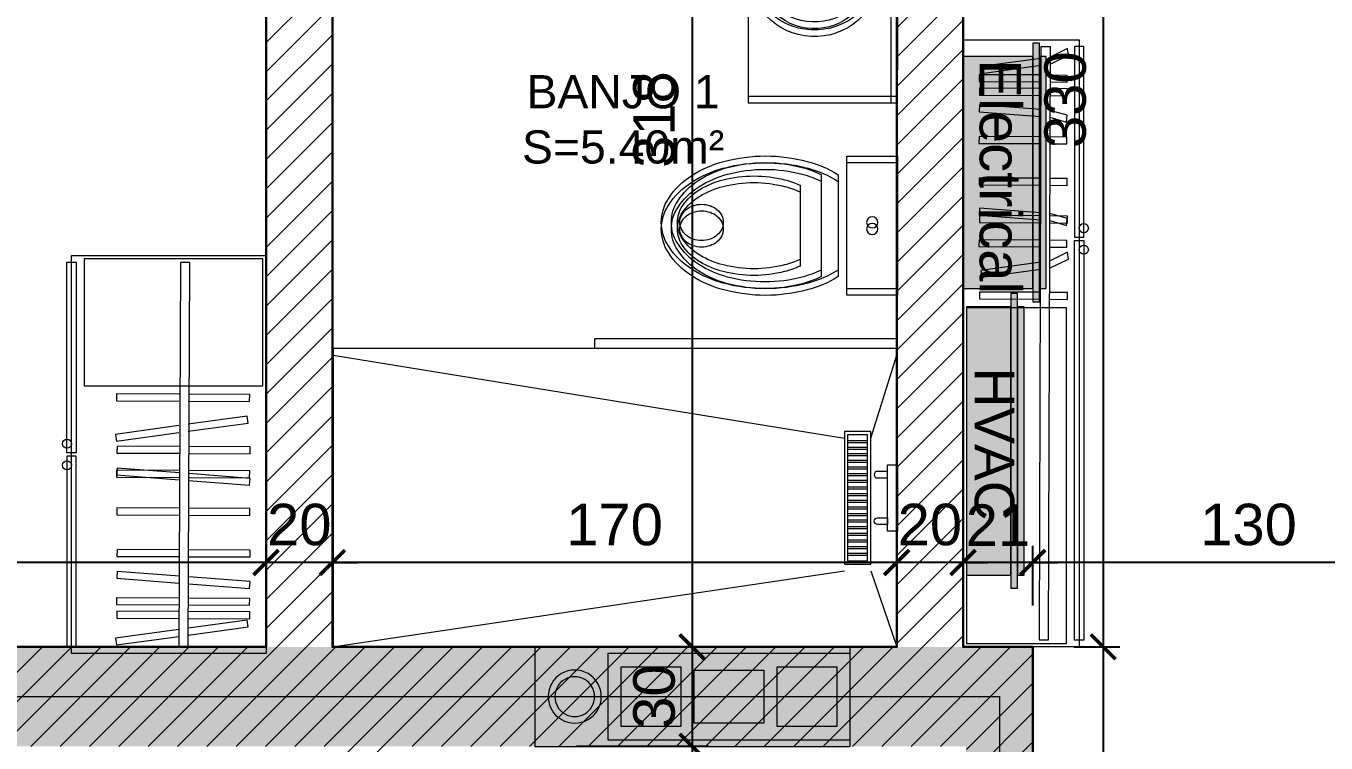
# Model space of a CAD drawing. Header units: feet. Extents: x 92587 to 97987, y -55119 to -48334.
# Drawn here: x 93780.8 to 94172.5, y -50986.4 to -50770.1 of the extents above; entities that cross this region are included whole.
import ezdxf

# ---------------------------------------------------------------- set-up
doc = ezdxf.new("R2010")
doc.units = ezdxf.units.FT
doc.header["$LTSCALE"] = 50
doc.header["$MEASUREMENT"] = 0
doc.layers.get('0').update_dxf_attribs({"color": 8})
for name, color, linetype, lineweight in [('BANJO', 160, 'Continuous', 9), ('CONSOLE ISOL.', 214, 'Continuous', 15), ('KASETAT_Pen_No__22', 8, 'Continuous', 50), ('KASETAT_Pen_No__75', 6, 'Continuous', 20), ('MACONNERIE COUPE', 7, 'Continuous', 30), ('MACONNERIE HACHURE', 253, 'Continuous', 13), ('mobilimi', 8, 'Continuous', 9), ('PERCEMENT', 253, 'Continuous', 20)]:
    doc.layers.add(name, color=color, linetype=linetype, lineweight=lineweight)
for name, color, linetype in [('BORD', 5, 'Continuous'), ('COTE 50ème', 1, 'Continuous'), ('TALUS', 2, 'Continuous'), ('TEXTE', 7, 'Continuous')]:
    doc.layers.add(name, color=color, linetype=linetype)
doc.layers.add('DEMOL', color=7, linetype='Continuous', lineweight=60, true_color=0xa87e00)
doc.layers.add('KASETAT_Pen_No__176', color=7, linetype='Continuous', lineweight=15, true_color=0x93a0c6)
doc.styles.add('RS_TEXT_1.50', font='arial.ttf', dxfattribs={"height": 12.5})
doc.styles.add('RS_TXT_50', font='arial.ttf', dxfattribs={"height": 12.5})
doc.dimstyles.new('RS_50CM_LINEAIRE', dxfattribs={"dimscale": 5, "dimtxt": 12.5, "dimasz": 1.5, "dimexe": 1, "dimexo": 2.5, "dimgap": 1, "dimtad": 1, "dimdec": 1, "dimrnd": 0.5, "dimdsep": 46, "dimtxsty": 'RS_TXT_50', "dimblk1": 'ARCHTICK', "dimblk2": 'ARCHTICK', "dimsah": 1, "dimcen": 2.5, "dimdle": 1, "dimclrt": 4, "dimadec": 0, "dimazin": 2, "dimtfac": 1, "dimtdec": 1, "dimtix": 1, "dimtmove": 2, "dimatfit": 3, "dimfxl": 1, "dimtolj": 1, "dimtzin": 0, "dimarcsym": 0})

# ---------------------------------------------------------------- blocks, each defined once
blk = doc.blocks.new('lavaman')
at = {"layer": 'BANJO'}
for p, q in [((-61171.15, 21935.44), (-61216.15, 21935.44)), ((-61171.15, 21935.44), (-61171.15, 21855.44)), ((-61171.15, 21855.44), (-61216.15, 21855.44))]:
    blk.add_line(p, q, dxfattribs=at)
at = {"layer": 'BANJO', "linetype": 'Continuous'}
for p, q in [((-61216.15, 21896.66), (-61216.15, 21935.44)), ((-61214.15, 21935.44), (-61214.15, 21898.05)), ((-61171.15, 21935.44), (-61171.15, 21855.44)), ((-61216.15, 21925.44), (-61216.15, 21896.66)), ((-61213.35, 21898.04), (-61207.48, 21896.42)), ((-61209.67, 21897.03), (-61193.85, 21897.03)), ((-61193.49, 21894.81), (-61193.49, 21894.81)), ((-61193.49, 21894.81), (-61193.38, 21894.81)), ((-61193.38, 21894.81), (-61193.38, 21894.81)), ((-61216.15, 21894.21), (-61216.15, 21865.44)), ((-61216.15, 21855.44), (-61216.15, 21894.21)), ((-61214.15, 21892.82), (-61214.15, 21855.44)), ((-61213.35, 21892.84), (-61207.48, 21894.45)), ((-61209.65, 21893.84), (-61193.85, 21893.84)), ((-61193.38, 21894.81), (-61193.49, 21894.81))]:
    blk.add_line(p, q, dxfattribs=at)
for centre, radius, start, end in [((-61191.15, 21895.44), 20, 185.6501, 174.3499), ((-61191.15, 21895.44), 17.58, 184.3008, 175.6992), ((-61213.81, 21895.44), 2.64, 79.9738, 280.0262), ((-61207.66, 21895.44), 1, 280.3544, 79.6456)]:
    blk.add_arc(centre, radius, start, end, dxfattribs=at)
at = {"layer": 'BANJO', "linetype": 'Continuous', "extrusion": (0, 0, -1)}
blk.add_ellipse((-61193.85, 21895.43), major_axis=(0, 1.59), ratio=0.623935, start_param=0, end_param=3.141593, dxfattribs=at)
blk = doc.blocks.new('UniTAZZ_3')
at = {"layer": 'BANJO'}
for p, q in [((-152, 200), (-152, -200)), ((0, 200), (-152, 200)), ((0, -200), (0, 200)), ((-229.8, -144), (-229.8, 143.8)), ((-178.5, -143.6), (-178.5, 143.6)), ((-293.4, -111.7), (-293.4, 111.9)), ((-152, -200), (0, -200))]:
    blk.add_line(p, q, dxfattribs=at)
blk.add_circle((-76, 0), 17, dxfattribs=at)
for centre, radius, start, end in [((-397.3, -291.1), 491.2, 90, 104.7867), ((-397.3, -291.1), 491.2, 75.2133, 90), ((-435.1, -147.6), 342.9, 104.7867, 122.5078), ((-433.2, -132.6), 307.7, 104.7867, 122.5078), ((-399.2, -261.3), 440.9, 90, 104.7867), ((-399.2, -261.3), 440.9, 75.2133, 90), ((-365.2, -132.6), 307.7, 63.9053, 75.2133), ((-359.4, -147.6), 342.9, 58.1489, 75.2133), ((-492.9, -57), 235.4, 122.5078, 146.9765), ((-485, -51.2), 211.3, 122.5078, 146.9765), ((-462, -120.6), 256.9, 104.1209, 121.2723), ((-432.4, -238.1), 378.1, 90, 104.1209), ((-432.4, -238.1), 378.1, 75.8791, 90), ((-402.8, -120.6), 256.9, 64.7964, 75.8791), ((-507, -46.4), 170.2, 121.2723, 145.7058), ((-580.5, 0), 130.9, 146.9765, 180), ((-563.6, -0.1), 117.5, 146.9765, 180), ((-575.2, 0.1), 87.7, 145.7058, 180), ((-594.2, -11.9), 66, 109.092, 129.8827), ((-590.2, -23.4), 78.1, 90, 109.092), ((-590.2, -23.4), 78.1, 70.908, 90), ((-586.2, -11.9), 66, 50.1173, 70.908), ((-580.5, 0), 130.9, 180, 213.0235), ((-575.2, 0.1), 87.7, 180, 214.2942), ((-609.7, 0.1), 46, 153.6325, 180), ((-609.7, 0.1), 46, 180, 206.3675), ((-600.3, -4.6), 56.5, 129.8827, 153.6325), ((-580.1, -4.6), 56.5, 26.3675, 50.1173), ((-570.7, 0.1), 46, 0, 26.3675), ((-570.7, 0.1), 46, 333.6325, 0), ((-563.6, -0.1), 117.5, 180, 213.0235), ((-600.3, 4.7), 56.5, 206.3675, 230.1173), ((-594.2, 12), 66, 230.1173, 250.908), ((-586.2, 12), 66, 289.092, 309.8827), ((-580.1, 4.7), 56.5, 309.8827, 333.6325), ((-492.9, 57), 235.4, 213.0235, 237.4922), ((-485, 51), 211.3, 213.0235, 237.4922), ((-507, 46.6), 170.2, 214.2942, 238.7277), ((-590.2, 23.5), 78.1, 250.908, 270), ((-590.2, 23.5), 78.1, 270, 289.092), ((-462, 120.7), 256.9, 238.7277, 255.8791), ((-402.8, 120.7), 256.9, 284.1209, 295.2036), ((-435.1, 147.6), 342.9, 237.4922, 255.2133), ((-433.2, 132.3), 307.7, 237.4922, 255.2133), ((-432.4, 238.2), 378.1, 255.8791, 270), ((-432.4, 238.2), 378.1, 270, 284.1209), ((-365.2, 132.3), 307.7, 284.7867, 296.0947), ((-359.4, 147.6), 342.9, 284.7867, 301.8511), ((-397.3, 291.1), 491.2, 255.2133, 270), ((-399.2, 261.1), 440.9, 255.2133, 270), ((-399.2, 261.1), 440.9, 270, 284.7867), ((-397.3, 291.1), 491.2, 270, 284.7867)]:
    blk.add_arc(centre, radius, start, end, dxfattribs=at)
blk = doc.blocks.new('_ArchTick')
at = {"color": 0, "linetype": 'ByBlock', "const_width": 0.15}
blk.add_lwpolyline([(-0.5, -0.5), (0.5, 0.5)], dxfattribs=at)
blk = doc.blocks.new('*D663')
at = {"layer": 'COTE 50ème', "color": 0, "lineweight": -2, "ltscale": 0.5, "transparency": 16777216}
for p, q in [((94084.11, -50944.86), (94084.11, -50926.93)), ((94214.11, -50958.13), (94214.11, -50926.93)), ((94219.11, -50931.93), (94079.11, -50931.93))]:
    blk.add_line(p, q, dxfattribs=at)
at = {"layer": 'Defpoints', "color": 0, "ltscale": 0.5, "transparency": 16777216}
for p in [(94084.11, -50931.93), (94084.11, -50957.36), (94214.11, -50970.63)]:
    blk.add_point(p, dxfattribs=at)
at = {"layer": 'COTE 50ème', "color": 0, "lineweight": -2, "ltscale": 0.5, "transparency": 16777216, "xscale": 7.5, "yscale": 7.5, "zscale": 7.5, "rotation": 180}
blk.add_blockref('_ArchTick', (94084.11, -50931.93), dxfattribs=at)
at = {"layer": 'COTE 50ème', "color": 0, "lineweight": -2, "ltscale": 0.5, "transparency": 16777216, "xscale": 7.5, "yscale": 7.5, "zscale": 7.5}
blk.add_blockref('_ArchTick', (94214.11, -50931.93), dxfattribs=at)
at = {"layer": 'COTE 50ème', "color": 4, "lineweight": 5, "ltscale": 0.5, "transparency": 16777216, "insert": (94149.11, -50920.54), "char_height": 12.5, "attachment_point": 5, "style": 'RS_TXT_50'}
blk.add_mtext('\\A1;130', dxfattribs=at)
blk = doc.blocks.new('*D664')
at = {"layer": 'COTE 50ème', "color": 0, "lineweight": -2, "ltscale": 0.5, "transparency": 16777216}
for p, q in [((94063.11, -50944.86), (94063.11, -50926.93)), ((94084.11, -50944.86), (94084.11, -50926.93)), ((94063.11, -50931.93), (94055.61, -50931.93)), ((94084.11, -50931.93), (94063.11, -50931.93)), ((94084.11, -50931.93), (94091.61, -50931.93))]:
    blk.add_line(p, q, dxfattribs=at)
at = {"layer": 'Defpoints', "color": 0, "ltscale": 0.5, "transparency": 16777216}
for p in [(94063.11, -50931.93), (94063.11, -50957.36), (94084.11, -50957.36)]:
    blk.add_point(p, dxfattribs=at)
at = {"layer": 'COTE 50ème', "color": 0, "lineweight": -2, "ltscale": 0.5, "transparency": 16777216, "xscale": 7.5, "yscale": 7.5, "zscale": 7.5}
blk.add_blockref('_ArchTick', (94063.11, -50931.93), dxfattribs=at)
at = {"layer": 'COTE 50ème', "color": 0, "lineweight": -2, "ltscale": 0.5, "transparency": 16777216, "xscale": 7.5, "yscale": 7.5, "zscale": 7.5, "rotation": 180}
blk.add_blockref('_ArchTick', (94084.11, -50931.93), dxfattribs=at)
at = {"layer": 'COTE 50ème', "color": 4, "lineweight": 5, "ltscale": 0.5, "transparency": 16777216, "insert": (94073.61, -50920.65), "char_height": 12.5, "attachment_point": 5, "style": 'RS_TXT_50'}
blk.add_mtext('\\A1;21', dxfattribs=at)
blk = doc.blocks.new('*D665')
at = {"layer": 'COTE 50ème', "color": 0, "lineweight": -2, "ltscale": 0.5, "transparency": 16777216}
for p, q in [((94043.11, -50944.86), (94043.11, -50926.93)), ((94063.11, -50944.86), (94063.11, -50926.93)), ((94043.11, -50931.93), (94035.61, -50931.93)), ((94063.11, -50931.93), (94043.11, -50931.93)), ((94063.11, -50931.93), (94070.61, -50931.93))]:
    blk.add_line(p, q, dxfattribs=at)
at = {"layer": 'Defpoints', "color": 0, "ltscale": 0.5, "transparency": 16777216}
for p in [(94043.11, -50931.93), (94043.11, -50957.36), (94063.11, -50957.36)]:
    blk.add_point(p, dxfattribs=at)
at = {"layer": 'COTE 50ème', "color": 0, "lineweight": -2, "ltscale": 0.5, "transparency": 16777216, "xscale": 7.5, "yscale": 7.5, "zscale": 7.5}
blk.add_blockref('_ArchTick', (94043.11, -50931.93), dxfattribs=at)
at = {"layer": 'COTE 50ème', "color": 0, "lineweight": -2, "ltscale": 0.5, "transparency": 16777216, "xscale": 7.5, "yscale": 7.5, "zscale": 7.5, "rotation": 180}
blk.add_blockref('_ArchTick', (94063.11, -50931.93), dxfattribs=at)
at = {"layer": 'COTE 50ème', "color": 4, "lineweight": 5, "ltscale": 0.5, "transparency": 16777216, "insert": (94053.11, -50920.55), "char_height": 12.5, "attachment_point": 5, "style": 'RS_TXT_50'}
blk.add_mtext('\\A1;20', dxfattribs=at)
blk = doc.blocks.new('*D666')
at = {"layer": 'COTE 50ème', "color": 0, "lineweight": -2, "ltscale": 0.5, "transparency": 16777216}
for p, q in [((93873.11, -50944.86), (93873.11, -50926.93)), ((94043.11, -50944.86), (94043.11, -50926.93)), ((94048.11, -50931.93), (93868.11, -50931.93))]:
    blk.add_line(p, q, dxfattribs=at)
at = {"layer": 'Defpoints', "color": 0, "ltscale": 0.5, "transparency": 16777216}
for p in [(93873.11, -50931.93), (93873.11, -50957.36), (94043.11, -50957.36)]:
    blk.add_point(p, dxfattribs=at)
at = {"layer": 'COTE 50ème', "color": 0, "lineweight": -2, "ltscale": 0.5, "transparency": 16777216, "xscale": 7.5, "yscale": 7.5, "zscale": 7.5, "rotation": 180}
blk.add_blockref('_ArchTick', (93873.11, -50931.93), dxfattribs=at)
at = {"layer": 'COTE 50ème', "color": 0, "lineweight": -2, "ltscale": 0.5, "transparency": 16777216, "xscale": 7.5, "yscale": 7.5, "zscale": 7.5}
blk.add_blockref('_ArchTick', (94043.11, -50931.93), dxfattribs=at)
at = {"layer": 'COTE 50ème', "color": 4, "lineweight": 5, "ltscale": 0.5, "transparency": 16777216, "insert": (93958.11, -50920.55), "char_height": 12.5, "attachment_point": 5, "style": 'RS_TXT_50'}
blk.add_mtext('\\A1;170', dxfattribs=at)
blk = doc.blocks.new('*D667')
at = {"layer": 'COTE 50ème', "color": 0, "lineweight": -2, "ltscale": 0.5, "transparency": 16777216}
for p, q in [((93853.11, -50944.86), (93853.11, -50926.93)), ((93873.11, -50944.86), (93873.11, -50926.93)), ((93853.11, -50931.93), (93845.61, -50931.93)), ((93873.11, -50931.93), (93853.11, -50931.93)), ((93873.11, -50931.93), (93880.61, -50931.93))]:
    blk.add_line(p, q, dxfattribs=at)
at = {"layer": 'Defpoints', "color": 0, "ltscale": 0.5, "transparency": 16777216}
for p in [(93853.11, -50931.93), (93853.11, -50957.36), (93873.11, -50957.36)]:
    blk.add_point(p, dxfattribs=at)
at = {"layer": 'COTE 50ème', "color": 0, "lineweight": -2, "ltscale": 0.5, "transparency": 16777216, "xscale": 7.5, "yscale": 7.5, "zscale": 7.5}
blk.add_blockref('_ArchTick', (93853.11, -50931.93), dxfattribs=at)
at = {"layer": 'COTE 50ème', "color": 0, "lineweight": -2, "ltscale": 0.5, "transparency": 16777216, "xscale": 7.5, "yscale": 7.5, "zscale": 7.5, "rotation": 180}
blk.add_blockref('_ArchTick', (93873.11, -50931.93), dxfattribs=at)
at = {"layer": 'COTE 50ème', "color": 4, "lineweight": 5, "ltscale": 0.5, "transparency": 16777216, "insert": (93863.11, -50920.55), "char_height": 12.5, "attachment_point": 5, "style": 'RS_TXT_50'}
blk.add_mtext('\\A1;20', dxfattribs=at)
blk = doc.blocks.new('*D668')
at = {"layer": 'COTE 50ème', "color": 0, "lineweight": -2, "ltscale": 0.5, "transparency": 16777216}
for p, q in [((93514.11, -50944.86), (93514.11, -50926.93)), ((93853.11, -50944.86), (93853.11, -50926.93)), ((93858.11, -50931.93), (93509.11, -50931.93))]:
    blk.add_line(p, q, dxfattribs=at)
at = {"layer": 'Defpoints', "color": 0, "ltscale": 0.5, "transparency": 16777216}
for p in [(93514.11, -50931.93), (93514.11, -50957.36), (93853.11, -50957.36)]:
    blk.add_point(p, dxfattribs=at)
at = {"layer": 'COTE 50ème', "color": 0, "lineweight": -2, "ltscale": 0.5, "transparency": 16777216, "xscale": 7.5, "yscale": 7.5, "zscale": 7.5, "rotation": 180}
blk.add_blockref('_ArchTick', (93514.11, -50931.93), dxfattribs=at)
at = {"layer": 'COTE 50ème', "color": 0, "lineweight": -2, "ltscale": 0.5, "transparency": 16777216, "xscale": 7.5, "yscale": 7.5, "zscale": 7.5}
blk.add_blockref('_ArchTick', (93853.11, -50931.93), dxfattribs=at)
at = {"layer": 'COTE 50ème', "color": 4, "lineweight": 5, "ltscale": 0.5, "transparency": 16777216, "insert": (93683.61, -50920.54), "char_height": 12.5, "attachment_point": 5, "style": 'RS_TXT_50'}
blk.add_mtext('\\A1;339', dxfattribs=at)
blk = doc.blocks.new('*D886')
at = {"layer": 'COTE 50ème', "color": 0, "lineweight": -2, "ltscale": 0.5, "transparency": 16777216}
for p, q in [((93981.45, -50634.36), (93981.45, -50962.36)), ((93989.33, -50639.36), (93986.45, -50639.36)), ((93946.61, -50957.36), (93986.45, -50957.36))]:
    blk.add_line(p, q, dxfattribs=at)
at = {"layer": 'Defpoints', "color": 0, "ltscale": 0.5, "transparency": 16777216}
for p in [(93976.83, -50639.36), (93934.11, -50957.36), (93981.45, -50957.36)]:
    blk.add_point(p, dxfattribs=at)
at = {"layer": 'COTE 50ème', "color": 0, "lineweight": -2, "ltscale": 0.5, "transparency": 16777216, "xscale": 7.5, "yscale": 7.5, "zscale": 7.5}
for p, rotation in [((93981.45, -50639.36), 90), ((93981.45, -50957.36), 270)]:
    blk.add_blockref('_ArchTick', p, dxfattribs=dict(at, rotation=rotation))
at = {"layer": 'COTE 50ème', "color": 4, "lineweight": 5, "ltscale": 0.5, "transparency": 16777216, "insert": (93970.07, -50798.36), "char_height": 12.5, "attachment_point": 5, "rotation": 90, "style": 'RS_TXT_50'}
blk.add_mtext('\\A1;318', dxfattribs=at)
blk = doc.blocks.new('*D887')
at = {"layer": 'COTE 50ème', "color": 0, "lineweight": -2, "ltscale": 0.5, "transparency": 16777216}
for p, q in [((93981.45, -50952.36), (93981.45, -50992.35)), ((93946.61, -50957.36), (93986.45, -50957.36)), ((93946.6, -50987.35), (93986.45, -50987.35))]:
    blk.add_line(p, q, dxfattribs=at)
at = {"layer": 'Defpoints', "color": 0, "ltscale": 0.5, "transparency": 16777216}
for p in [(93934.11, -50957.36), (93934.1, -50987.35), (93981.45, -50987.35)]:
    blk.add_point(p, dxfattribs=at)
at = {"layer": 'COTE 50ème', "color": 0, "lineweight": -2, "ltscale": 0.5, "transparency": 16777216, "xscale": 7.5, "yscale": 7.5, "zscale": 7.5}
for p, rotation in [((93981.45, -50957.36), 90), ((93981.45, -50987.35), 270)]:
    blk.add_blockref('_ArchTick', p, dxfattribs=dict(at, rotation=rotation))
at = {"layer": 'COTE 50ème', "color": 4, "lineweight": 5, "ltscale": 0.5, "transparency": 16777216, "insert": (93970.07, -50972.35), "char_height": 12.5, "attachment_point": 5, "rotation": 90, "style": 'RS_TXT_50'}
blk.add_mtext('\\A1;30', dxfattribs=at)
blk = doc.blocks.new('*D888')
at = {"layer": 'COTE 50ème', "color": 0, "lineweight": -2, "ltscale": 0.5, "transparency": 16777216}
for p, q in [((93981.45, -50982.35), (93981.45, -51310.36)), ((93946.6, -50987.35), (93986.45, -50987.35)), ((93987.76, -51305.36), (93976.45, -51305.36))]:
    blk.add_line(p, q, dxfattribs=at)
at = {"layer": 'Defpoints', "color": 0, "ltscale": 0.5, "transparency": 16777216}
for p in [(93934.1, -50987.35), (93981.45, -51305.36), (94000.26, -51305.36)]:
    blk.add_point(p, dxfattribs=at)
at = {"layer": 'COTE 50ème', "color": 0, "lineweight": -2, "ltscale": 0.5, "transparency": 16777216, "xscale": 7.5, "yscale": 7.5, "zscale": 7.5}
for p, rotation in [((93981.45, -50987.35), 90), ((93981.45, -51305.36), 270)]:
    blk.add_blockref('_ArchTick', p, dxfattribs=dict(at, rotation=rotation))
at = {"layer": 'COTE 50ème', "color": 4, "lineweight": 5, "ltscale": 0.5, "transparency": 16777216, "insert": (93970.07, -51146.35), "char_height": 12.5, "attachment_point": 5, "rotation": 90, "style": 'RS_TXT_50'}
blk.add_mtext('\\A1;318', dxfattribs=at)
blk = doc.blocks.new('*D898')
at = {"layer": 'COTE 50ème', "color": 0, "lineweight": -2, "ltscale": 0.5, "transparency": 16777216}
for p, q in [((94105.33, -50622.36), (94105.33, -50962.36)), ((94075.61, -50627.36), (94110.33, -50627.36)), ((94096.61, -50957.36), (94110.33, -50957.36))]:
    blk.add_line(p, q, dxfattribs=at)
at = {"layer": 'Defpoints', "color": 0, "ltscale": 0.5, "transparency": 16777216}
for p in [(94063.11, -50627.36), (94084.11, -50957.36), (94105.33, -50957.36)]:
    blk.add_point(p, dxfattribs=at)
at = {"layer": 'COTE 50ème', "color": 0, "lineweight": -2, "ltscale": 0.5, "transparency": 16777216, "xscale": 7.5, "yscale": 7.5, "zscale": 7.5}
for p, rotation in [((94105.33, -50627.36), 90), ((94105.33, -50957.36), 270)]:
    blk.add_blockref('_ArchTick', p, dxfattribs=dict(at, rotation=rotation))
at = {"layer": 'COTE 50ème', "color": 4, "lineweight": 5, "ltscale": 0.5, "transparency": 16777216, "insert": (94093.94, -50792.36), "char_height": 12.5, "attachment_point": 5, "rotation": 90, "style": 'RS_TXT_50'}
blk.add_mtext('\\A1;330', dxfattribs=at)
blk = doc.blocks.new('*D899')
at = {"layer": 'COTE 50ème', "color": 0, "lineweight": -2, "ltscale": 0.5, "transparency": 16777216}
for p, q in [((94105.33, -50952.36), (94105.33, -51177.36)), ((94096.61, -50957.36), (94110.33, -50957.36)), ((94096.61, -51172.36), (94110.33, -51172.36))]:
    blk.add_line(p, q, dxfattribs=at)
at = {"layer": 'Defpoints', "color": 0, "ltscale": 0.5, "transparency": 16777216}
for p in [(94084.11, -50957.36), (94084.11, -51172.36), (94105.33, -51172.36)]:
    blk.add_point(p, dxfattribs=at)
at = {"layer": 'COTE 50ème', "color": 0, "lineweight": -2, "ltscale": 0.5, "transparency": 16777216, "xscale": 7.5, "yscale": 7.5, "zscale": 7.5}
for p, rotation in [((94105.33, -50957.36), 90), ((94105.33, -51172.36), 270)]:
    blk.add_blockref('_ArchTick', p, dxfattribs=dict(at, rotation=rotation))
at = {"layer": 'COTE 50ème', "color": 4, "lineweight": 5, "ltscale": 0.5, "transparency": 16777216, "insert": (94093.94, -51064.86), "char_height": 12.5, "attachment_point": 5, "rotation": 90, "style": 'RS_TXT_50'}
blk.add_mtext('\\A1;215', dxfattribs=at)

msp = doc.modelspace()

# ---------------------------------------------------------------- hatches: boundary and pattern name
at = {"layer": 'KASETAT_Pen_No__176', "linetype": 'Continuous', "lineweight": 0, "true_color": 0x2776bb}
msp.add_hatch(color=152, dxfattribs=at).paths.add_polyline_path([(94088.11, -50849.35), (94088.11, -50779.35), (94086.11, -50779.35), (94086.11, -50775.35), (94084.11, -50775.35), (94084.11, -50779.35), (94063.11, -50779.35), (94063.11, -50849.35), (94084.11, -50849.35), (94084.11, -50853.35), (94086.11, -50853.35), (94086.11, -50849.35)])
at = {"layer": 'KASETAT_Pen_No__75', "linetype": 'Continuous', "lineweight": 0, "true_color": 0xbf00bf}
msp.add_hatch(color=212, dxfattribs=at).paths.add_polyline_path([(94081.51, -50935.71), (94081.51, -50854.81), (94079.51, -50854.81), (94079.51, -50850.81), (94077.51, -50850.81), (94077.51, -50854.81), (94064.11, -50854.81), (94064.11, -50935.71), (94077.51, -50935.71), (94077.51, -50939.71), (94079.51, -50939.71), (94079.51, -50935.71)])
at = {"layer": 'MACONNERIE HACHURE'}
h = msp.add_hatch(dxfattribs=at)
h.set_pattern_fill('ANSI31', color=256, scale=50, style=0)
h.set_pattern_definition([(45, (0, 5835.283), (-4.41941738, 4.41941738), [])])
h.paths.add_polyline_path([(93729.11, -50527.36), (93729.11, -50358.36), (93801.11, -50358.36), (93801.11, -50337.36), (93779.11, -50337.36), (93779.11, -50332.36), (93959.11, -50332.36), (93959.11, -50344.36), (93909.11, -50344.36), (93909.11, -50517.36), (93887.11, -50517.36), (93887.11, -50505.36), (93897.11, -50505.36), (93897.11, -50344.36), (93806.11, -50344.36), (93806.11, -50363.36), (93749.11, -50363.36), (93749.11, -50505.36), (93805.11, -50505.36), (93805.11, -50517.36), (93741.11, -50517.36), (93741.11, -50527.36)])
h.paths.add_polyline_path([(94298.94, -51192.36), (94249.11, -51192.36), (94249.11, -51152.36), (94298.94, -51152.36)])
h.paths.add_polyline_path([(94459.11, -51192.36), (94419.11, -51192.36), (94419.11, -51152.36), (94459.11, -51152.36)])
h.paths.add_polyline_path([(94319.11, -51547.36), (94229.11, -51547.36), (94229.11, -51487.36), (94076.11, -51487.36), (94076.11, -51547.36), (94064.11, -51547.36), (94064.11, -51427.36), (94084.11, -51427.36), (94084.11, -51462.36), (94249.11, -51462.36), (94249.11, -51511.36), (94319.11, -51511.36), (94319.11, -51462.36), (94354.11, -51462.36), (94354.11, -51482.36), (94344.11, -51482.36), (94344.11, -51532.36), (94319.11, -51532.36), (94319.11, -51516.36), (94249.11, -51516.36), (94249.11, -51542.36), (94319.11, -51542.36)])
h.paths.add_polyline_path([(93749.11, -49932.36), (93849.11, -49932.36), (93849.11, -49907.36), (93749.11, -49907.36)])
h.paths.add_polyline_path([(93514.11, -51940.47), (93489.11, -51940.47), (93489.11, -51987.36), (93514.11, -51987.36)])
h.paths.add_polyline_path([(93514.11, -50042.36), (93489.11, -50042.36), (93489.11, -50022.36), (93514.11, -50022.36)])
h.paths.add_polyline_path([(94196.61, -51192.36), (94214.11, -51192.36), (94214.11, -51172.36), (94196.61, -51172.36)])
h.paths.add_polyline_path([(93874.11, -51305.36), (93864.11, -51305.36), (93864.11, -51317.36), (93904.11, -51317.36), (93904.11, -51305.36), (93894.11, -51305.36), (93894.11, -50987.36), (94064.11, -50987.36), (94064.11, -51305.36), (93986.1, -51305.36), (93986.1, -51317.36), (94064.11, -51317.36), (94064.11, -51327.36), (94084.11, -51327.36), (94084.11, -51192.36), (94096.61, -51192.36), (94096.61, -51172.36), (94084.11, -51172.36), (94084.11, -50957.36), (94063.11, -50957.36), (94063.11, -50627.36), (93965.1, -50627.36), (93965.1, -50639.36), (94043.11, -50639.36), (94043.11, -50957.36), (93873.11, -50957.36), (93873.11, -50639.36), (93883.11, -50639.36), (93883.11, -50627.36), (93843.11, -50627.36), (93843.11, -50639.36), (93853.11, -50639.36), (93853.11, -50957.36), (93514.11, -50957.36), (93514.11, -50912.36), (93489.11, -50912.36), (93489.11, -50962.36), (93379.11, -50962.36), (93379.11, -50982.36), (93489.11, -50982.36), (93489.11, -51032.36), (93514.11, -51032.36), (93514.11, -50987.36), (93874.11, -50987.36)])
h.paths.add_polyline_path([(93706.11, -50332.36), (93706.11, -50352.36), (93404.11, -50352.36), (93404.11, -50417.36), (93379.11, -50417.36), (93379.11, -50327.36), (93489.11, -50327.36), (93489.11, -50312.36), (93514.11, -50312.36), (93514.11, -50332.36)])
h.paths.add_polyline_path([(94149.11, -50235.36), (94174.11, -50235.36), (94174.11, -50513.36), (94226.11, -50513.36), (94226.11, -50535.36), (94214.11, -50535.36), (94214.11, -50525.36), (94089.11, -50525.36), (94089.11, -50513.36), (94149.11, -50513.36)])
h.paths.add_polyline_path([(94174.11, -50162.36), (94174.11, -50142.36), (94224.11, -50142.36), (94224.11, -50022.36), (94249.11, -50022.36), (94249.11, -50137.36), (94266.61, -50137.36), (94266.61, -50162.36)])
h.paths.add_polyline_path([(93514.11, -49972.36), (93514.11, -49932.36), (93569.11, -49932.36), (93569.11, -49907.36), (93489.11, -49907.36), (93489.11, -49972.36)])
h.paths.add_polyline_path([(94089.11, -49932.36), (94029.11, -49932.36), (94029.11, -49907.36), (94114.11, -49907.36), (94114.11, -49972.36), (94114.11, -49972.36), (94114.11, -50022.36), (94089.11, -50022.36)])
h.paths.add_polyline_path([(93514.11, -51612.36), (93514.11, -51670.47), (93489.11, -51670.47), (93489.11, -51617.36), (93379.11, -51617.36), (93379.11, -51527.36), (93404.11, -51527.36), (93404.11, -51592.36), (93737.11, -51592.36), (93737.11, -51419.36), (93749.11, -51419.36), (93749.11, -51427.36), (93805.11, -51427.36), (93805.11, -51439.36), (93749.11, -51439.36), (93749.11, -51587.36), (93897.11, -51587.36), (93897.11, -51439.36), (93887.11, -51439.36), (93887.11, -51427.36), (93909.11, -51427.36), (93909.11, -51600.36), (93958.97, -51600.36), (93958.97, -51612.36)])
h.paths.add_polyline_path([(93749.11, -51285.36), (93749.11, -51305.36), (93772.11, -51305.36), (93772.11, -51317.36), (93749.11, -51317.36), (93749.11, -51327.36), (93737.11, -51327.36), (93737.11, -51297.36), (93514.11, -51297.36), (93514.11, -51285.36)], flags=17)
h.paths.add_polyline_path([(93729.11, -50647.36), (93514.11, -50647.36), (93514.11, -50659.36), (93741.11, -50659.36), (93741.11, -50639.36), (93751.11, -50639.36), (93751.11, -50627.36), (93741.11, -50627.36), (93741.11, -50619.36), (93729.11, -50619.36)])
h.paths.add_polyline_path([(94314.11, -50647.36), (94314.11, -50635.36), (94226.11, -50635.36), (94226.11, -50627.36), (94214.11, -50627.36), (94214.11, -50647.36)])
h.paths.add_polyline_path([(93404.11, -51297.36), (93379.11, -51297.36), (93379.11, -51347.36), (93404.11, -51347.36)])
h.paths.add_polyline_path([(93404.11, -50647.36), (93379.11, -50647.36), (93379.11, -50597.36), (93404.11, -50597.36)])
h.paths.add_polyline_path([(93514.11, -51247.36), (93489.11, -51247.36), (93489.11, -51192.47), (93514.11, -51192.47)], flags=17)
h.paths.add_polyline_path([(93514.11, -50697.36), (93489.11, -50697.36), (93489.11, -50752.25), (93514.11, -50752.25)], flags=17)
h.paths.add_polyline_path([(94659.28, -51192.36), (94709.11, -51192.36), (94709.11, -51152.36), (94659.28, -51152.36)])
h.paths.add_polyline_path([(94499.11, -51192.36), (94539.11, -51192.36), (94539.11, -51152.36), (94499.11, -51152.36)])
h.paths.add_polyline_path([(94344.11, -52012.36), (94364.11, -52012.36), (94364.11, -52037.36), (94344.11, -52037.36)])
h.paths.add_polyline_path([(94029.11, -52012.36), (94029.11, -52037.36), (94209.11, -52037.36), (94209.11, -52012.36)])
h.paths.add_polyline_path([(94639.11, -51547.36), (94729.11, -51547.36), (94729.11, -51487.36), (94882.11, -51487.36), (94882.11, -51547.36), (94894.11, -51547.36), (94894.11, -51427.36), (94874.11, -51427.36), (94874.11, -51462.36), (94709.11, -51462.36), (94709.11, -51511.36), (94639.11, -51511.36), (94639.11, -51462.36), (94454.11, -51462.36), (94454.11, -51482.36), (94614.11, -51482.36), (94614.11, -51532.36), (94639.11, -51532.36), (94639.11, -51516.36), (94709.11, -51516.36), (94709.11, -51542.36), (94639.11, -51542.36)])
h.paths.add_polyline_path([(95209.11, -49932.36), (95109.11, -49932.36), (95109.11, -49907.36), (95209.11, -49907.36)])
h.paths.add_polyline_path([(95444.11, -51940.47), (95469.11, -51940.47), (95469.11, -51987.36), (95444.11, -51987.36)])
h.paths.add_polyline_path([(95444.11, -50042.36), (95469.11, -50042.36), (95469.11, -50022.36), (95444.11, -50022.36)])
h.paths.add_polyline_path([(94761.61, -51192.36), (94744.11, -51192.36), (94744.11, -51172.36), (94761.61, -51172.36)])
h.paths.add_polyline_path([(94464.11, -50162.36), (94446.61, -50162.36), (94446.61, -50137.36), (94464.11, -50137.36), (94464.11, -49972.36), (94494.11, -49972.36), (94494.11, -50137.36), (94511.72, -50137.36), (94511.72, -50162.36), (94494.11, -50162.36), (94494.11, -50635.36), (94562.11, -50635.36), (94562.11, -50647.36), (94494.11, -50647.36), (94494.11, -50822.36), (94464.11, -50822.36), (94464.11, -50647.36), (94396.11, -50647.36), (94396.11, -50635.36), (94464.11, -50635.36)])
h.paths.add_polyline_path([(95084.11, -51305.36), (95094.11, -51305.36), (95094.11, -51317.36), (95054.11, -51317.36), (95054.11, -51305.36), (95064.11, -51305.36), (95064.11, -50987.36), (94894.11, -50987.36), (94894.11, -51305.36), (94972.12, -51305.36), (94972.12, -51317.36), (94894.11, -51317.36), (94894.11, -51327.36), (94874.11, -51327.36), (94874.11, -51192.36), (94861.61, -51192.36), (94861.61, -51172.36), (94874.11, -51172.36), (94874.11, -50957.36), (94895.11, -50957.36), (94895.11, -50627.36), (94993.12, -50627.36), (94993.12, -50639.36), (94915.11, -50639.36), (94915.11, -50957.36), (95085.11, -50957.36), (95085.11, -50639.36), (95075.11, -50639.36), (95075.11, -50627.36), (95115.11, -50627.36), (95115.11, -50639.36), (95105.11, -50639.36), (95105.11, -50957.36), (95444.11, -50957.36), (95444.11, -50912.36), (95469.11, -50912.36), (95469.11, -50962.36), (95579.11, -50962.36), (95579.11, -50982.36), (95469.11, -50982.36), (95469.11, -51032.36), (95444.11, -51032.36), (95444.11, -50987.36), (95084.11, -50987.36)])
h.paths.add_polyline_path([(95229.11, -50358.36), (95157.11, -50358.36), (95157.11, -50337.36), (95179.11, -50337.36), (95179.11, -50332.36), (94999.11, -50332.36), (94999.11, -50344.36), (95049.11, -50344.36), (95049.11, -50517.36), (95071.11, -50517.36), (95071.11, -50505.36), (95061.11, -50505.36), (95061.11, -50344.36), (95152.11, -50344.36), (95152.11, -50363.36), (95209.11, -50363.36), (95209.11, -50505.36), (95153.11, -50505.36), (95153.11, -50517.36), (95217.11, -50517.36), (95217.11, -50527.36), (95229.11, -50527.36)])
h.paths.add_polyline_path([(95252.11, -50332.36), (95252.11, -50352.36), (95554.11, -50352.36), (95554.11, -50417.36), (95579.11, -50417.36), (95579.11, -50327.36), (95469.11, -50327.36), (95469.11, -50312.36), (95444.11, -50312.36), (95444.11, -50332.36)])
h.paths.add_polyline_path([(94809.11, -50235.36), (94784.11, -50235.36), (94784.11, -50513.36), (94732.11, -50513.36), (94732.11, -50535.36), (94744.11, -50535.36), (94744.11, -50525.36), (94869.11, -50525.36), (94869.11, -50513.36), (94809.11, -50513.36)])
h.paths.add_polyline_path([(94784.11, -50162.36), (94784.11, -50142.36), (94734.11, -50142.36), (94734.11, -50022.36), (94709.11, -50022.36), (94709.11, -50137.36), (94691.61, -50137.36), (94691.61, -50162.36)])
h.paths.add_polyline_path([(95444.11, -49972.36), (95444.11, -49932.36), (95389.11, -49932.36), (95389.11, -49907.36), (95469.11, -49907.36), (95469.11, -49972.36)])
h.paths.add_polyline_path([(94869.11, -49932.36), (94929.11, -49932.36), (94929.11, -49907.36), (94844.11, -49907.36), (94844.11, -49972.36), (94844.11, -49972.36), (94844.11, -50022.36), (94869.11, -50022.36)])
h.paths.add_polyline_path([(93514.11, -52012.36), (93569.11, -52012.36), (93569.11, -52037.36), (93514.11, -52037.36)])
h.paths.add_polyline_path([(93749.11, -52012.36), (93749.11, -52037.36), (93849.11, -52037.36), (93849.11, -52012.36)])
h.paths.add_polyline_path([(94464.11, -52012.36), (94614.11, -52012.36), (94614.11, -52037.36), (94464.11, -52037.36)])
h.paths.add_polyline_path([(94749.11, -52012.36), (95444.11, -52012.36), (95444.11, -52037.36), (94749.11, -52037.36)])
h.paths.add_polyline_path([(95444.11, -51612.36), (95444.11, -51670.47), (95469.11, -51670.47), (95469.11, -51617.36), (95579.11, -51617.36), (95579.11, -51527.36), (95554.11, -51527.36), (95554.11, -51592.36), (95221.11, -51592.36), (95221.11, -51419.36), (95209.11, -51419.36), (95209.11, -51427.36), (95153.11, -51427.36), (95153.11, -51439.36), (95209.11, -51439.36), (95209.11, -51587.36), (95061.11, -51587.36), (95061.11, -51439.36), (95071.11, -51439.36), (95071.11, -51427.36), (95049.11, -51427.36), (95049.11, -51600.36), (94999.24, -51600.36), (94999.24, -51612.36)])
h.paths.add_polyline_path([(95209.11, -51285.36), (95209.11, -51305.36), (95186.11, -51305.36), (95186.11, -51317.36), (95209.11, -51317.36), (95209.11, -51327.36), (95221.11, -51327.36), (95221.11, -51297.36), (95444.11, -51297.36), (95444.11, -51285.36)], flags=17)
h.paths.add_polyline_path([(95229.11, -50647.36), (95444.11, -50647.36), (95444.11, -50659.36), (95217.11, -50659.36), (95217.11, -50639.36), (95207.11, -50639.36), (95207.11, -50627.36), (95217.11, -50627.36), (95217.11, -50619.36), (95229.11, -50619.36)])
h.paths.add_polyline_path([(94644.11, -50647.36), (94644.11, -50635.36), (94732.11, -50635.36), (94732.11, -50627.36), (94744.11, -50627.36), (94744.11, -50647.36)])
h.paths.add_polyline_path([(95554.11, -51297.36), (95579.11, -51297.36), (95579.11, -51347.36), (95554.11, -51347.36)])
h.paths.add_polyline_path([(95554.11, -50647.36), (95579.11, -50647.36), (95579.11, -50597.36), (95554.11, -50597.36)])
h.paths.add_polyline_path([(95444.11, -51247.36), (95469.11, -51247.36), (95469.11, -51192.47), (95444.11, -51192.47)], flags=17)
h.paths.add_polyline_path([(95444.11, -50697.36), (95469.11, -50697.36), (95469.11, -50752.25), (95444.11, -50752.25)], flags=17)
at = {"layer": 'PERCEMENT'}
h = msp.add_hatch(color=256, dxfattribs=at)
h.paths.add_polyline_path([(94029.11, -50959.36), (93956.11, -50959.36), (93956.11, -50985.36), (94029.11, -50985.36)])
h.paths.add_polyline_path([(94025.11, -50963.36), (94025.11, -50981.36), (94007.11, -50981.36), (94007.11, -50963.36)], flags=0)
h.paths.add_polyline_path([(94003.11, -50980.36), (93982.11, -50980.36), (93982.11, -50964.36), (94003.11, -50964.36)], flags=0)
h.paths.add_polyline_path([(93978.11, -50963.36), (93978.11, -50981.36), (93960.11, -50981.36), (93960.11, -50963.36)], flags=0)
h = msp.add_hatch(color=256, dxfattribs=at)
edge = h.paths.add_edge_path()
edge.add_ellipse((93946.11, -50972.36), major_axis=(5.66, 5.66), ratio=1, start_angle=135, end_angle=315)
edge.add_ellipse((93946.11, -50972.36), major_axis=(5.66, 5.66), ratio=1, start_angle=315, end_angle=495)
edge = h.paths.add_edge_path(flags=0)
edge.add_ellipse((93946.11, -50972.36), major_axis=(-4.24, 4.24), ratio=1, start_angle=-135, end_angle=45, ccw=False)
edge.add_ellipse((93946.11, -50972.36), major_axis=(-4.24, 4.24), ratio=1, start_angle=45, end_angle=225, ccw=False)
at = {"layer": 'TALUS', "ltscale": 0.5, "true_color": 0xf8991e, "transparency": 33554610}
h = msp.add_hatch(color=30, dxfattribs=at)
h.dxf.hatch_style = 1
h.paths.add_polyline_path([(94744.11, -51192.36), (94894.11, -51192.36), (94894.21, -50987.36), (95469.11, -50987.36), (95469.11, -50982.36), (95579.11, -50982.36), (95579.11, -50962.36), (95469.11, -50962.36), (95469.11, -50957.36), (94874.11, -50957.36), (94874.11, -51172.36), (94744.11, -51172.36)])
h.paths.add_polyline_path([(94214.11, -51192.36), (94064.11, -51192.36), (94064, -50987.36), (93489.11, -50987.36), (93489.11, -50982.36), (93379.11, -50982.36), (93379.11, -50962.36), (93489.11, -50962.36), (93489.11, -50957.36), (94084.11, -50957.36), (94084.11, -51172.36), (94214.11, -51172.36)])
h.paths.add_polyline_path([(94464.11, -50822.36), (94494.11, -50822.36), (94494.11, -49972.36), (94464.11, -49972.36)])

# ---------------------------------------------------------------- linework, layer by layer
at = {"layer": 'BANJO'}
msp.add_lwpolyline([(94043.47, -50867.36), (93952.15, -50867.38), (93952.15, -50864.38), (94043.47, -50864.36)], dxfattribs=at)
for points in [[(94043.34, -50957.36), (94043.34, -50867.36), (93873.34, -50867.38), (93873.34, -50957.38)], [(94040.34, -50922.44), (94040.34, -50902.44), (94043.34, -50902.44), (94043.34, -50922.44)]]:
    msp.add_lwpolyline(points, close=True, dxfattribs=at)
at = {"layer": 'BANJO', "linetype": 'ByBlock', "ltscale": 5, "flags": 128}
for points in [[(94027.34, -50892.44), (94027.34, -50932.44), (94035.34, -50932.44), (94035.34, -50892.44)], [(94028.34, -50893.44), (94028.34, -50931.44), (94034.34, -50931.44), (94034.34, -50893.44)], [(94034.34, -50895.7), (94034.34, -50895.2), (94028.34, -50895.2), (94028.34, -50895.7)], [(94034.34, -50897.7), (94034.34, -50897.2), (94028.34, -50897.2), (94028.34, -50897.7)], [(94034.34, -50899.7), (94034.34, -50899.2), (94028.34, -50899.2), (94028.34, -50899.7)], [(94034.34, -50901.7), (94034.34, -50901.2), (94028.34, -50901.2), (94028.34, -50901.7)], [(94034.34, -50903.7), (94034.34, -50903.2), (94028.34, -50903.2), (94028.34, -50903.7)], [(94034.34, -50905.7), (94034.34, -50905.2), (94028.34, -50905.2), (94028.34, -50905.7)], [(94034.34, -50907.7), (94034.34, -50907.2), (94028.34, -50907.2), (94028.34, -50907.7)], [(94034.34, -50909.7), (94034.34, -50909.2), (94028.34, -50909.2), (94028.34, -50909.7)], [(94034.34, -50911.7), (94034.34, -50911.2), (94028.34, -50911.2), (94028.34, -50911.7)], [(94034.34, -50913.7), (94034.34, -50913.2), (94028.34, -50913.2), (94028.34, -50913.7)], [(94034.34, -50915.7), (94034.34, -50915.2), (94028.34, -50915.2), (94028.34, -50915.7)], [(94034.34, -50917.7), (94034.34, -50917.2), (94028.34, -50917.2), (94028.34, -50917.7)], [(94034.34, -50919.7), (94034.34, -50919.2), (94028.34, -50919.2), (94028.34, -50919.7)], [(94034.34, -50921.7), (94034.34, -50921.2), (94028.34, -50921.2), (94028.34, -50921.7)], [(94034.34, -50923.7), (94034.34, -50923.2), (94028.34, -50923.2), (94028.34, -50923.7)], [(94034.34, -50925.7), (94034.34, -50925.2), (94028.34, -50925.2), (94028.34, -50925.7)], [(94034.34, -50927.7), (94034.34, -50927.2), (94028.34, -50927.2), (94028.34, -50927.7)], [(94034.34, -50929.7), (94034.34, -50929.2), (94028.34, -50929.2), (94028.34, -50929.7)]]:
    msp.add_lwpolyline(points, close=True, dxfattribs=at)
at = {"layer": 'BANJO'}
for points in [[(94036.34, -50905.44), (94036.34, -50905.44, 0.414214), (94037.34, -50906.44), (94040.34, -50906.44), (94040.34, -50904.44), (94037.34, -50904.44, 0.414214)], [(94036.34, -50919.44), (94036.34, -50919.44, -0.414214), (94037.34, -50918.44), (94040.34, -50918.44), (94040.34, -50920.44), (94037.34, -50920.44, -0.414214)]]:
    msp.add_lwpolyline(points, format="xyb", close=True, dxfattribs=at)
at = {"layer": 'BORD', "lineweight": 5, "ltscale": 0.5}
msp.add_lwpolyline([(94029.11, -50957.36), (93934.11, -50957.36), (93934.11, -50987.36), (94029.11, -50987.36)], close=True, dxfattribs=at)
at = {"layer": 'CONSOLE ISOL.'}
for points in [[(93379.11, -50972.36), (94074.11, -50972.36), (94074.11, -51192.36), (94214.11, -51192.36), (94214.11, -50822.36), (94479.11, -50822.36), (94479.11, -49972.36), (94114.11, -49972.36), (94114.11, -49907.36), (93489.11, -49907.36), (93489.11, -49972.36), (93379.11, -49972.36), (93379.11, -50037.36), (93279.11, -50037.36), (93279.11, -50312.36), (93379.11, -50312.36)], [(94074.11, -51192.36), (94084.11, -51192.36), (94084.11, -51462.36), (94249.11, -51462.36), (94249.11, -51542.36), (94331.61, -51542.36), (94331.61, -52037.36), (93379.11, -52037.36), (93379.11, -51972.36), (93279.11, -51972.36), (93279.11, -51632.36), (93379.11, -51632.36), (93379.11, -50972.36), (94074.11, -50972.36)]]:
    msp.add_lwpolyline(points, close=True, dxfattribs=at)
at = {"layer": 'KASETAT_Pen_No__22', "color": 32, "linetype": 'Continuous', "lineweight": 0, "true_color": 0xcd6928}
for p, q in [((94086.11, -50775.35), (94084.11, -50775.35)), ((94084.11, -50775.35), (94084.11, -50853.35)), ((94086.11, -50853.35), (94086.11, -50775.35)), ((94084.11, -50779.35), (94063.11, -50779.35)), ((94063.11, -50779.35), (94063.11, -50849.35)), ((94084.11, -50849.35), (94084.11, -50779.35)), ((94088.11, -50779.35), (94086.11, -50779.35)), ((94086.11, -50779.35), (94086.11, -50849.35)), ((94088.11, -50849.35), (94088.11, -50779.35)), ((94063.11, -50849.35), (94084.11, -50849.35)), ((94086.11, -50849.35), (94088.11, -50849.35)), ((94084.11, -50853.35), (94086.11, -50853.35))]:
    msp.add_line(p, q, dxfattribs=at)
at = {"layer": 'KASETAT_Pen_No__22', "color": 8, "linetype": 'Continuous', "lineweight": 0}
for p, q in [((94079.51, -50850.81), (94077.51, -50850.81)), ((94077.51, -50850.81), (94077.51, -50939.71)), ((94079.51, -50939.71), (94079.51, -50850.81)), ((94077.51, -50854.81), (94064.11, -50854.81)), ((94064.11, -50854.81), (94064.11, -50935.71)), ((94077.51, -50935.71), (94077.51, -50854.81)), ((94081.51, -50854.81), (94079.51, -50854.81)), ((94079.51, -50854.81), (94079.51, -50935.71)), ((94081.51, -50935.71), (94081.51, -50854.81)), ((94064.11, -50935.71), (94077.51, -50935.71)), ((94079.51, -50935.71), (94081.51, -50935.71)), ((94077.51, -50939.71), (94079.51, -50939.71))]:
    msp.add_line(p, q, dxfattribs=at)
at = {"layer": 'MACONNERIE COUPE'}
msp.add_lwpolyline([(94084.11, -51327.36), (94084.11, -51192.36), (94096.61, -51192.36), (94096.61, -51172.36), (94084.11, -51172.36), (94084.11, -50957.36), (94063.11, -50957.36), (94063.11, -50627.36), (93965.1, -50627.36), (93965.1, -50639.36), (94043.11, -50639.36), (94043.11, -50957.36), (93873.11, -50957.36), (93873.11, -50639.36), (93883.11, -50639.36), (93883.11, -50627.36), (93843.11, -50627.36), (93843.11, -50639.36), (93853.11, -50639.36), (93853.11, -50957.36), (93514.11, -50957.36)], dxfattribs=at)
at = {"layer": 'mobilimi'}
for p, q in [((94086.55, -50776.38), (94086.04, -50955.22)), ((94088.86, -50955.22), (94089.42, -50776.38)), ((94089.42, -50779.49), (94089.42, -50779.48)), ((93827.35, -50841.5), (93826.8, -50957.35)), ((93829.67, -50957.35), (93830.17, -50841.5)), ((93826.79, -50954.23), (93826.79, -50954.24))]:
    msp.add_line(p, q, dxfattribs=at)
at = {"layer": 'mobilimi', "lineweight": 5, "ltscale": 0.5}
for p, q in [((93873.34, -50869.38), (94027.34, -50894.44)), ((94035.34, -50894.44), (94043.11, -50869.36)), ((93873.11, -50957.38), (94027.34, -50934.44)), ((94035.34, -50934.44), (94043.11, -50957.36))]:
    msp.add_line(p, q, dxfattribs=at)
at = {"layer": 'mobilimi'}
for points in [[(94098.11, -50774.36), (94098.11, -50957.36), (94063.11, -50957.36), (94063.11, -50774.36)], [(94096.73, -50776.38), (94096.73, -50833.86), (94099.48, -50833.86), (94099.48, -50776.38)], [(94096.73, -50955.35), (94096.73, -50834.86), (94099.48, -50834.86), (94099.48, -50955.35)], [(93794.48, -50959.36), (93794.48, -50839.36), (93853.11, -50839.36), (93853.11, -50959.36)], [(93795.86, -50841.38), (93795.86, -50898.86), (93793.11, -50898.86), (93793.11, -50841.38)], [(93852.11, -50878.63), (93852.11, -50840.36), (93798.33, -50840.36), (93798.33, -50878.63)], [(94064.11, -50855.09), (94064.11, -50956.36), (94094.26, -50956.36), (94094.26, -50855.09)], [(93795.86, -50957.35), (93795.86, -50899.86), (93793.11, -50899.86), (93793.11, -50957.35)]]:
    msp.add_lwpolyline(points, close=True, dxfattribs=at)
for points in [[(94086.55, -50776.38), (94089.42, -50776.38)], [(94089.38, -50781.62), (94094.88, -50778.99), (94094.6, -50776.93), (94089.39, -50779.53)], [(94086.57, -50779.92), (94068.48, -50782.41), (94068.77, -50784.47)], [(94086.48, -50784.92), (94068.01, -50784.83), (94068, -50786.91)], [(94068.77, -50784.47), (94086.56, -50782.01)], [(94089.29, -50787.01), (94094.49, -50787.1), (94094.5, -50785.03), (94089.3, -50784.94)], [(94068, -50786.91), (94086.47, -50787)], [(94086.53, -50788.99), (94068.05, -50788.9), (94068.04, -50790.98)], [(94068.04, -50790.98), (94086.52, -50791.07)], [(94089.34, -50791.08), (94094.53, -50791.17), (94094.54, -50789.1), (94089.35, -50789.01)], [(94086.43, -50795.37), (94068.09, -50793.95), (94067.93, -50796.02)], [(94067.93, -50796.02), (94086.42, -50797.45)], [(94089.24, -50797.67), (94094.3, -50799.11), (94094.46, -50797.04), (94089.25, -50795.59)], [(94086.39, -50803.55), (94067.92, -50803.46), (94067.91, -50805.54)], [(94089.2, -50805.64), (94094.4, -50805.73), (94094.41, -50803.66), (94089.21, -50803.57)], [(94067.91, -50805.54), (94086.38, -50805.63)], [(94086.48, -50816.08), (94068.01, -50815.99), (94068, -50818.06)], [(94089.29, -50818.16), (94094.49, -50818.26), (94094.5, -50816.18), (94089.3, -50816.09)], [(94068, -50818.06), (94086.47, -50818.15)], [(94086.43, -50826.52), (94068.09, -50825.1), (94067.93, -50827.17)], [(94067.93, -50827.17), (94086.42, -50828.6)], [(94086.53, -50827.41), (94068.05, -50827.32), (94068.04, -50829.4)], [(94089.24, -50828.82), (94094.3, -50830.26), (94094.46, -50828.19), (94089.25, -50826.74)], [(94089.34, -50829.5), (94094.53, -50829.59), (94094.54, -50827.52), (94089.35, -50827.43)], [(94068.04, -50829.4), (94086.52, -50829.49)], [(94086.39, -50834.71), (94067.92, -50834.62), (94067.91, -50836.69)], [(94089.2, -50836.8), (94094.4, -50836.89), (94094.41, -50834.81), (94089.21, -50834.72)], [(94067.91, -50836.69), (94086.38, -50836.78)], [(94089.38, -50843.08), (94094.88, -50840.45), (94094.6, -50838.39), (94089.39, -50840.99)], [(93830.17, -50841.5), (93827.35, -50841.5)], [(94086.57, -50841.38), (94068.48, -50843.87), (94068.77, -50845.93)], [(94068.77, -50845.93), (94086.56, -50843.47)], [(94086.53, -50850.45), (94068.05, -50850.36), (94068.04, -50852.44)], [(94089.34, -50852.54), (94094.53, -50852.63), (94094.54, -50850.56), (94089.35, -50850.47)], [(94068.04, -50852.44), (94086.52, -50852.53)], [(93826.88, -50881.18), (93808.06, -50881.09), (93808.05, -50883.17), (93826.87, -50883.26)], [(93829.69, -50883.27), (93848.16, -50883.36), (93848.17, -50881.29)], [(93848.17, -50881.29), (93829.7, -50881.2)], [(93826.84, -50890.64), (93807.71, -50893.28), (93808, -50895.33), (93826.83, -50892.74)], [(93829.65, -50892.35), (93847.73, -50889.86), (93847.45, -50887.8)], [(93847.45, -50887.8), (93829.66, -50890.25)], [(93827.02, -50896.93), (93808.2, -50896.84), (93808.19, -50898.91), (93827.01, -50899)], [(93829.83, -50899.02), (93848.3, -50899.11), (93848.31, -50897.03)], [(93848.31, -50897.03), (93829.84, -50896.94)], [(93826.88, -50904.22), (93808.06, -50904.13), (93808.05, -50906.21), (93826.87, -50906.3)], [(93826.98, -50904.91), (93808.29, -50903.46), (93808.13, -50905.53), (93826.97, -50906.99)], [(93829.69, -50906.31), (93848.16, -50906.4), (93848.17, -50904.32)], [(93848.17, -50904.32), (93829.7, -50904.23)], [(93848.29, -50906.55), (93829.8, -50905.12)], [(93829.79, -50907.2), (93848.13, -50908.62), (93848.29, -50906.55)], [(93826.93, -50915.56), (93808.11, -50915.47), (93808.1, -50917.54), (93826.92, -50917.64)], [(93829.74, -50917.65), (93848.21, -50917.74), (93848.22, -50915.66)], [(93848.22, -50915.66), (93829.75, -50915.57)], [(93827.02, -50928.08), (93808.2, -50927.99), (93808.19, -50930.07), (93827.01, -50930.16)], [(93829.83, -50930.17), (93848.3, -50930.26), (93848.31, -50928.18)], [(93848.31, -50928.18), (93829.84, -50928.09)], [(93826.98, -50936.06), (93808.29, -50934.61), (93808.13, -50936.68), (93826.97, -50938.14)], [(93829.79, -50938.36), (93848.13, -50939.77), (93848.29, -50937.7)], [(93848.29, -50937.7), (93829.8, -50936.28)], [(93826.88, -50942.64), (93808.06, -50942.55), (93808.05, -50944.63), (93826.87, -50944.72)], [(93829.69, -50944.73), (93848.16, -50944.82), (93848.17, -50942.74)], [(93848.17, -50942.74), (93829.7, -50942.66)], [(93826.93, -50946.71), (93808.11, -50946.62), (93808.1, -50948.7), (93826.92, -50948.79)], [(93829.65, -50953.81), (93847.73, -50951.31), (93847.45, -50949.26)], [(93847.45, -50949.26), (93829.66, -50951.71)], [(93829.74, -50948.8), (93848.21, -50948.89), (93848.22, -50946.82)], [(93848.22, -50946.82), (93829.75, -50946.73)], [(93826.84, -50952.1), (93807.71, -50954.74), (93808, -50956.79), (93826.83, -50954.2)], [(94086.04, -50955.22), (94088.86, -50955.22)], [(93829.67, -50957.35), (93826.8, -50957.35)]]:
    msp.add_lwpolyline(points, dxfattribs=at)
for centre in [(94099.48, -50831.11), (94099.48, -50837.61), (93793.11, -50896.11), (93793.11, -50902.61)]:
    msp.add_circle(centre, 1.38, dxfattribs=at)
at = {"layer": 'PERCEMENT', "lineweight": 5}
for points in [[(94029.11, -50959.36), (93956.11, -50959.36), (93956.11, -50985.36), (94029.11, -50985.36)], [(93978.11, -50963.36), (93978.11, -50981.36), (93960.11, -50981.36), (93960.11, -50963.36)], [(94003.11, -50980.36), (93982.11, -50980.36), (93982.11, -50964.36), (94003.11, -50964.36)], [(94025.11, -50963.36), (94025.11, -50981.36), (94007.11, -50981.36), (94007.11, -50963.36)]]:
    msp.add_lwpolyline(points, close=True, dxfattribs=at)
at = {"layer": 'PERCEMENT'}
for major_axis, start_param, end_param in [((5.66, 5.66), 5.497787, 8.63938), ((4.24, 4.24), 5.497787, 8.63938), ((5.66, 5.66), 2.356194, 5.497787), ((4.24, 4.24), 2.356194, 5.497787)]:
    msp.add_ellipse((93946.11, -50972.36), major_axis=major_axis, ratio=1, start_param=start_param, end_param=end_param, dxfattribs=at)

# ---------------------------------------------------------------- block references
at = {"layer": 'mobilimi', "xscale": -1}
for p in [(32827.19, -72646.8), (32827.19, -72648.8)]:
    msp.add_blockref('lavaman', p, dxfattribs=at)
at = {"layer": 'mobilimi', "xscale": -0.09999999999126918, "yscale": 0.09999999999126918, "zscale": 0.09999999999126918, "rotation": 180}
for p in [(94043.34, -50829.36), (94043.34, -50831.36)]:
    msp.add_blockref('UniTAZZ_3', p, dxfattribs=at)

# ---------------------------------------------------------------- texts
at = {"layer": 'DEMOL', "lineweight": -2, "insert": (93960.69, -50798.36), "char_height": 10, "width": 93.9293, "attachment_point": 5, "style": 'RS_TEXT_1.50'}
msp.add_mtext('BANJO 1\\PS=5.40m²', dxfattribs=at)
at = {"layer": 'TEXTE', "attachment_point": 4, "rotation": 270, "style": 'RS_TEXT_1.50'}
for s, insert, char_height, width in [('Electrical', (94074.27, -50780.23), 12.5, 4.547473508864641e-13), ('Electrical', (94074.27, -50780.23), 12.5, 4.547473508864641e-13), ('HVAC', (94072.49, -50873.16), 11.875, 4.320099833421408e-13), ('HVAC', (94072.49, -50873.16), 11.875, 4.320099833421408e-13)]:
    msp.add_mtext(s, dxfattribs=dict(at, insert=insert, char_height=char_height, width=width))

# ---------------------------------------------------------------- dimensions: what is measured, and where the dimension line sits
at = {"layer": 'COTE 50ème', "lineweight": 5, "ltscale": 0.5}
for base, p1, p2, angle, picture, middle in [((94105.33, -50957.36), (94063.11, -50627.36), (94084.11, -50957.36), 270, '*D898', (94093.94, -50792.36)), ((93981.45, -50957.36), (93976.83, -50639.36), (93934.11, -50957.36), 270, '*D886', (93970.07, -50798.36)), ((93514.11, -50931.93), (93853.11, -50957.36), (93514.11, -50957.36), 180, '*D668', (93683.61, -50920.54)), ((93853.11, -50931.93), (93873.11, -50957.36), (93853.11, -50957.36), 180, '*D667', (93863.11, -50920.55)), ((93873.11, -50931.93), (94043.11, -50957.36), (93873.11, -50957.36), 180, '*D666', (93958.11, -50920.55)), ((94043.11, -50931.93), (94063.11, -50957.36), (94043.11, -50957.36), 180, '*D665', (94053.11, -50920.55)), ((94063.11, -50931.93), (94084.11, -50957.36), (94063.11, -50957.36), 180, '*D664', (94073.61, -50920.65)), ((94084.11, -50931.93), (94214.11, -50970.63), (94084.11, -50957.36), 180, '*D663', (94149.11, -50920.54)), ((93981.45, -50987.35), (93934.11, -50957.36), (93934.1, -50987.35), 270, '*D887', (93970.07, -50972.35)), ((94105.33, -51172.36), (94084.11, -50957.36), (94084.11, -51172.36), 270, '*D899', (94093.94, -51064.86)), ((93981.45, -51305.36), (93934.1, -50987.35), (94000.26, -51305.36), 270, '*D888', (93970.07, -51146.35))]:
    dim = msp.add_linear_dim(base=base, p1=p1, p2=p2, angle=angle, dimstyle='RS_50CM_LINEAIRE', dxfattribs=at)
    dim.commit()
    dim.dimension.update_dxf_attribs({"geometry": picture, "text_midpoint": middle})

doc.saveas('drawing.dxf')
